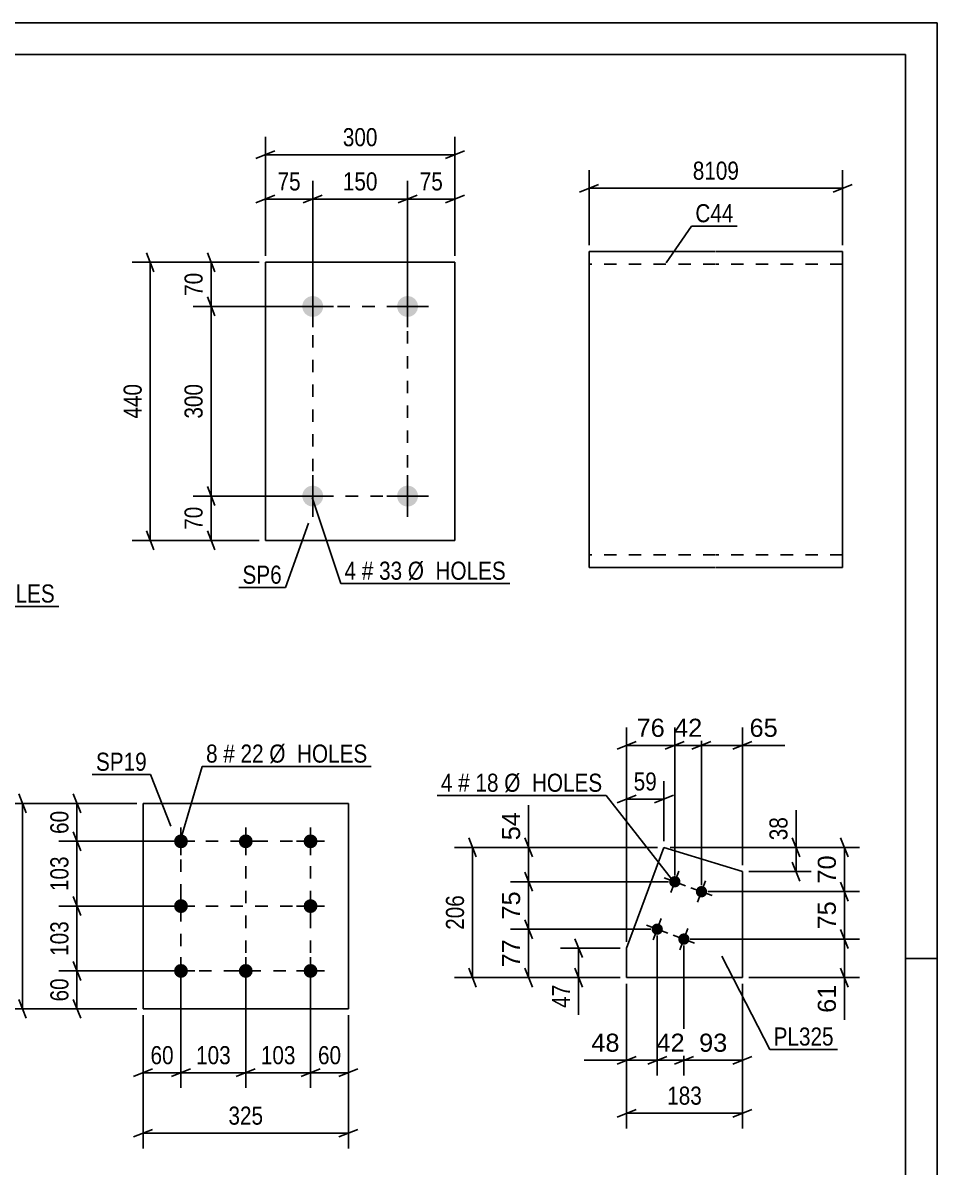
# Model space of a CAD drawing. Header units: millimetres. Extents: x 0 to 420, y 0 to 297.
# Drawn here: x 275.3 to 420, y 116 to 297 of the extents above; entities that cross this region are included whole.
import ezdxf

# ---------------------------------------------------------------- set-up
doc = ezdxf.new("R2010")
doc.units = ezdxf.units.MM
doc.linetypes.add('DXK_LINE_DOT2', pattern=[3.9198, 1.9599, -1.9599])
doc.styles.add('Arial', font='ARIAL.TTF', dxfattribs={"height": 0.2})
doc.styles.add('Arial Narrow', font='ARIALN.TTF', dxfattribs={"height": 0.2})

# ---------------------------------------------------------------- blocks, each defined once
blk = doc.blocks.new('Unknown-284859404-1134')
at = {"color": 5, "linetype": 'Continuous'}
for p, q in [((420, 297), (0, 297)), ((420, 0), (420, 297)), ((415, 292), (5, 292)), ((415, 5), (415, 292)), ((420, 149), (415, 149))]:
    blk.add_line(p, q, dxfattribs=at)
blk = doc.blocks.new('Part-284859404-5603 - 5602')
at = {"color": 2, "linetype": 'Continuous'}
for p, q in [((294.36, 141.03), (294.36, 173.53)), ((294.36, 173.53), (326.86, 173.53)), ((326.86, 141.03), (326.86, 173.53)), ((294.36, 141.03), (326.86, 141.03))]:
    blk.add_line(p, q, dxfattribs=at)
blk = doc.blocks.new('Bolt-284859404-5604 - 5602')
at = {"linetype": 'Continuous'}
for points in [[(300.36, 168.63, -1), (300.36, 166.43, -1)], [(310.61, 168.63, -1), (310.61, 166.43, -1)], [(320.86, 168.63, -1), (320.86, 166.43, -1)], [(300.36, 158.38, -1), (300.36, 156.18, -1)], [(320.86, 158.38, -1), (320.86, 156.18, -1)], [(300.36, 148.13, -1), (300.36, 145.93, -1)], [(310.61, 148.13, -1), (310.61, 145.93, -1)], [(320.86, 148.13, -1), (320.86, 145.93, -1)]]:
    blk.add_hatch(color=1, dxfattribs=at).paths.add_polyline_path(points)
at = {"color": 1, "linetype": 'Continuous'}
for p, q in [((300.36, 169.73), (300.36, 165.33)), ((310.61, 169.73), (310.61, 165.33)), ((320.86, 169.73), (320.86, 165.33)), ((298.16, 167.53), (302.56, 167.53)), ((308.41, 167.53), (312.81, 167.53)), ((318.66, 167.53), (323.06, 167.53)), ((300.36, 159.48), (300.36, 155.08)), ((320.86, 159.48), (320.86, 155.08)), ((298.16, 157.28), (302.56, 157.28)), ((318.66, 157.28), (323.06, 157.28)), ((300.36, 149.23), (300.36, 144.83)), ((310.61, 149.23), (310.61, 144.83)), ((320.86, 149.23), (320.86, 144.83)), ((298.16, 147.03), (302.56, 147.03)), ((308.41, 147.03), (312.81, 147.03)), ((318.66, 147.03), (323.06, 147.03))]:
    blk.add_line(p, q, dxfattribs=at)
blk = doc.blocks.new('Part-284859404-5614 - 5613')
at = {"color": 2, "linetype": 'Continuous'}
for p, q in [((313.71, 215.14), (313.71, 259.14)), ((313.71, 259.14), (343.71, 259.14)), ((343.71, 259.14), (343.71, 215.14)), ((343.71, 215.14), (313.71, 215.14))]:
    blk.add_line(p, q, dxfattribs=at)
blk = doc.blocks.new('Bolt-284859404-5615 - 5613')
at = {"linetype": 'Continuous'}
for points in [[(321.21, 253.79, -1), (321.21, 250.49, -1)], [(336.21, 253.79, -1), (336.21, 250.49, -1)], [(321.21, 223.79, -1), (321.21, 220.49, -1)], [(336.21, 223.79, -1), (336.21, 220.49, -1)]]:
    blk.add_hatch(color=1, dxfattribs=at).paths.add_polyline_path(points)
at = {"color": 1, "linetype": 'Continuous'}
for p, q in [((321.21, 255.44), (321.21, 248.84)), ((336.21, 255.44), (336.21, 248.84)), ((317.91, 252.14), (324.51, 252.14)), ((332.91, 252.14), (339.51, 252.14)), ((321.21, 225.44), (321.21, 218.84)), ((336.21, 225.44), (336.21, 218.84)), ((317.91, 222.14), (324.51, 222.14)), ((332.91, 222.14), (339.51, 222.14))]:
    blk.add_line(p, q, dxfattribs=at)
blk = doc.blocks.new('Part-284859404-5685 - 5684')
at = {"color": 2, "linetype": 'Continuous'}
for p, q in [((384.94, 260.84), (364.94, 260.84)), ((364.94, 214.84), (364.94, 260.84)), ((405.04, 260.84), (385.04, 260.84)), ((405.04, 260.84), (405.04, 210.84)), ((364.94, 214.84), (364.94, 210.84)), ((384.94, 210.84), (364.94, 210.84)), ((405.04, 210.84), (385.04, 210.84))]:
    blk.add_line(p, q, dxfattribs=at)
at = {"color": 7, "linetype": 'DXK_LINE_DOT2'}
for p, q in [((384.94, 258.84), (364.94, 258.84)), ((405.04, 258.84), (385.04, 258.84)), ((364.94, 211.14), (364.94, 214.84)), ((384.94, 212.84), (364.94, 212.84)), ((405.04, 212.84), (385.04, 212.84))]:
    blk.add_line(p, q, dxfattribs=at)
blk = doc.blocks.new('Part-284859404-5694 - 5693')
at = {"color": 2, "linetype": 'Continuous'}
for p, q in [((370.86, 150.63), (376.78, 166.57)), ((389.2, 162.74), (376.78, 166.57)), ((389.2, 145.97), (389.2, 162.74)), ((370.86, 145.97), (370.86, 150.63)), ((370.86, 145.97), (389.2, 145.97))]:
    blk.add_line(p, q, dxfattribs=at)
blk = doc.blocks.new('Bolt-284859404-5695 - 5693')
at = {"linetype": 'Continuous'}
for points in [[(378.81, 161.98, -1), (378.18, 160.29, -1)], [(383.03, 160.41, -1), (382.4, 158.72, -1)], [(376.02, 154.48, -1), (375.4, 152.79, -1)], [(380.24, 152.91, -1), (379.62, 151.22, -1)]]:
    blk.add_hatch(color=1, dxfattribs=at).paths.add_polyline_path(points)
at = {"color": 1, "linetype": 'Continuous'}
for p, q in [((376.81, 161.76), (380.18, 160.51)), ((377.87, 159.45), (379.12, 162.82)), ((382.09, 157.88), (383.34, 161.26)), ((381.03, 160.19), (384.4, 158.94)), ((374.02, 154.26), (377.4, 153.01)), ((375.08, 151.95), (376.34, 155.32)), ((378.24, 152.69), (381.62, 151.44)), ((379.3, 150.38), (380.55, 153.76))]:
    blk.add_line(p, q, dxfattribs=at)
blk = doc.blocks.new('Rectangle-284859404-7401 - 5602')
at = {"color": 1, "linetype": 'DXK_LINE_DOT2'}
blk.add_lwpolyline([(300.36, 167.53), (320.86, 167.53), (320.86, 147.03), (300.36, 147.03), (300.36, 167.53)], close=True, dxfattribs=at)
blk = doc.blocks.new('Rectangle-284859404-7194 - 5613')
at = {"color": 1, "linetype": 'DXK_LINE_DOT2'}
blk.add_lwpolyline([(321.21, 252.14), (336.21, 252.14), (336.21, 222.14), (321.21, 222.14), (321.21, 252.14)], close=True, dxfattribs=at)
blk = doc.blocks.new('Line-284859404-7411 - 5602')
at = {"color": 1, "linetype": 'DXK_LINE_DOT2'}
blk.add_line((300.36, 157.28), (320.86, 157.28), dxfattribs=at)
blk = doc.blocks.new('Line-284859404-7418 - 5602')
at = {"color": 1, "linetype": 'DXK_LINE_DOT2'}
blk.add_line((310.61, 167.53), (310.61, 147.03), dxfattribs=at)
blk = doc.blocks.new('StraightDimension-284859404-5800 - 5602')
at = {"color": 7, "linetype": 'Continuous'}
for p, q in [((283.3, 175.03), (284.5, 172.03)), ((293.36, 173.53), (281.05, 173.53)), ((283.9, 167.53), (283.9, 173.53)), ((284.5, 166.03), (283.3, 169.03)), ((299.36, 167.53), (281.05, 167.53))]:
    blk.add_line(p, q, dxfattribs=at)
at = {"color": 0}
blk.add_wipeout([(283.15, 172.96), (278.95, 172.96), (278.95, 168.1), (283.15, 168.1)], dxfattribs=at)
at = {"color": 3, "style": 'Arial Narrow'}
blk.add_text('60', height=2.863, rotation=90.0002, dxfattribs=at).set_placement((282.55, 168.7))
blk = doc.blocks.new('StraightDimension-284859404-5823 - 5602')
at = {"color": 7, "linetype": 'Continuous'}
for p, q in [((300.36, 146.03), (300.36, 128.52)), ((294.36, 140.03), (294.36, 128.52)), ((292.86, 130.32), (295.86, 131.52)), ((294.36, 130.92), (300.36, 130.92)), ((301.86, 131.52), (298.86, 130.32))]:
    blk.add_line(p, q, dxfattribs=at)
at = {"color": 0}
blk.add_wipeout([(299.79, 131.67), (299.79, 135.87), (294.94, 135.87), (294.94, 131.67)], dxfattribs=at)
at = {"color": 3, "style": 'Arial Narrow'}
blk.add_text('60', height=2.863, dxfattribs=at).set_placement((295.54, 132.27))
blk = doc.blocks.new('StraightDimension-284859404-5803 - 5602')
at = {"color": 7, "linetype": 'Continuous'}
for p, q in [((283.3, 148.53), (284.5, 145.53)), ((299.36, 147.03), (281.05, 147.03)), ((283.9, 141.03), (283.9, 147.03)), ((284.5, 139.53), (283.3, 142.53)), ((293.36, 141.03), (281.05, 141.03))]:
    blk.add_line(p, q, dxfattribs=at)
at = {"color": 0}
blk.add_wipeout([(283.15, 146.46), (278.95, 146.46), (278.95, 141.6), (283.15, 141.6)], dxfattribs=at)
at = {"color": 3, "style": 'Arial Narrow'}
blk.add_text('60', height=2.863, rotation=90.0002, dxfattribs=at).set_placement((282.55, 142.2))
blk = doc.blocks.new('StraightDimension-284859404-5816 - 5602')
at = {"color": 7, "linetype": 'Continuous'}
for p, q in [((275.89, 172.03), (274.69, 175.03)), ((293.36, 173.53), (272.44, 173.53)), ((275.29, 141.03), (275.29, 173.53)), ((274.69, 142.53), (275.89, 139.53)), ((293.36, 141.03), (272.44, 141.03))]:
    blk.add_line(p, q, dxfattribs=at)
at = {"color": 0}
blk.add_wipeout([(274.54, 160.62), (270.34, 160.62), (270.34, 153.94), (274.54, 153.94)], dxfattribs=at)
at = {"color": 3, "style": 'Arial Narrow'}
blk.add_text('325', height=2.863, rotation=90.0002, dxfattribs=at).set_placement((273.94, 154.54))
blk = doc.blocks.new('StraightDimension-284859404-5820 - 5602')
at = {"color": 7, "linetype": 'Continuous'}
for p, q in [((320.86, 146.03), (320.86, 128.52)), ((326.86, 140.03), (326.86, 128.52)), ((319.36, 130.32), (322.36, 131.52)), ((320.86, 130.92), (326.86, 130.92)), ((328.36, 131.52), (325.36, 130.32))]:
    blk.add_line(p, q, dxfattribs=at)
at = {"color": 0}
blk.add_wipeout([(326.29, 131.67), (326.29, 135.87), (321.44, 135.87), (321.44, 131.67)], dxfattribs=at)
at = {"color": 3, "style": 'Arial Narrow'}
blk.add_text('60', height=2.863, dxfattribs=at).set_placement((322.04, 132.27))
blk = doc.blocks.new('StraightDimension-284859404-5836 - 5602')
at = {"color": 7, "linetype": 'Continuous'}
for p, q in [((294.36, 140.03), (294.36, 118.96)), ((326.86, 140.03), (326.86, 118.96)), ((295.86, 121.96), (292.86, 120.76)), ((294.36, 121.36), (326.86, 121.36)), ((325.36, 120.76), (328.36, 121.96))]:
    blk.add_line(p, q, dxfattribs=at)
at = {"color": 0}
blk.add_wipeout([(313.96, 122.11), (313.96, 126.31), (307.27, 126.31), (307.27, 122.11)], dxfattribs=at)
at = {"color": 3, "style": 'Arial Narrow'}
blk.add_text('325', height=2.863, dxfattribs=at).set_placement((307.87, 122.71))
blk = doc.blocks.new('StraightDimension-284859404-7871 - 5602')
at = {"color": 7, "linetype": 'Continuous'}
for p, q in [((283.3, 158.78), (284.5, 155.78)), ((299.36, 157.28), (281.05, 157.28)), ((283.9, 147.03), (283.9, 157.28)), ((284.5, 145.53), (283.3, 148.53)), ((299.36, 147.03), (281.05, 147.03))]:
    blk.add_line(p, q, dxfattribs=at)
at = {"color": 0}
blk.add_wipeout([(283.15, 155.49), (278.95, 155.49), (278.95, 148.81), (283.15, 148.81)], dxfattribs=at)
at = {"color": 3, "style": 'Arial Narrow'}
blk.add_text('103', height=2.863, rotation=90.0002, dxfattribs=at).set_placement((282.55, 149.41))
blk = doc.blocks.new('StraightDimension-284859404-7873 - 5602')
at = {"color": 7, "linetype": 'Continuous'}
for p, q in [((283.3, 169.03), (284.5, 166.03)), ((299.36, 167.53), (281.05, 167.53)), ((283.9, 157.28), (283.9, 167.53)), ((284.5, 155.78), (283.3, 158.78)), ((299.36, 157.28), (281.05, 157.28))]:
    blk.add_line(p, q, dxfattribs=at)
at = {"color": 0}
blk.add_wipeout([(283.15, 165.74), (278.95, 165.74), (278.95, 159.06), (283.15, 159.06)], dxfattribs=at)
at = {"color": 3, "style": 'Arial Narrow'}
blk.add_text('103', height=2.863, rotation=90.0002, dxfattribs=at).set_placement((282.55, 159.66))
blk = doc.blocks.new('StraightDimension-284859404-7893 - 5602')
at = {"color": 7, "linetype": 'Continuous'}
for p, q in [((300.36, 146.03), (300.36, 128.52)), ((310.61, 146.03), (310.61, 128.52)), ((298.86, 130.32), (301.86, 131.52)), ((300.36, 130.92), (310.61, 130.92)), ((312.11, 131.52), (309.11, 130.32))]:
    blk.add_line(p, q, dxfattribs=at)
at = {"color": 0}
blk.add_wipeout([(308.83, 131.67), (308.83, 135.87), (302.15, 135.87), (302.15, 131.67)], dxfattribs=at)
at = {"color": 3, "style": 'Arial Narrow'}
blk.add_text('103', height=2.863, dxfattribs=at).set_placement((302.75, 132.27))
blk = doc.blocks.new('StraightDimension-284859404-7895 - 5602')
at = {"color": 7, "linetype": 'Continuous'}
for p, q in [((310.61, 146.03), (310.61, 128.52)), ((320.86, 146.03), (320.86, 128.52)), ((309.11, 130.32), (312.11, 131.52)), ((310.61, 130.92), (320.86, 130.92)), ((322.36, 131.52), (319.36, 130.32))]:
    blk.add_line(p, q, dxfattribs=at)
at = {"color": 0}
blk.add_wipeout([(319.08, 131.67), (319.08, 135.87), (312.4, 135.87), (312.4, 131.67)], dxfattribs=at)
at = {"color": 3, "style": 'Arial Narrow'}
blk.add_text('103', height=2.863, dxfattribs=at).set_placement((313, 132.27))
blk = doc.blocks.new('StraightDimension-284859404-5841 - 5613')
at = {"color": 7, "linetype": 'Continuous'}
for p, q in [((305.73, 250.64), (304.53, 253.64)), ((320.21, 252.14), (302.28, 252.14)), ((305.13, 222.14), (305.13, 252.14)), ((304.53, 223.64), (305.73, 220.64)), ((320.21, 222.14), (302.28, 222.14))]:
    blk.add_line(p, q, dxfattribs=at)
at = {"color": 0}
blk.add_wipeout([(304.38, 240.48), (300.18, 240.48), (300.18, 233.8), (304.38, 233.8)], dxfattribs=at)
at = {"color": 3, "style": 'Arial Narrow'}
blk.add_text('300', height=2.863, rotation=90.0002, dxfattribs=at).set_placement((303.78, 234.4))
blk = doc.blocks.new('StraightDimension-284859404-5842 - 5613')
at = {"color": 7, "linetype": 'Continuous'}
for p, q in [((304.53, 223.64), (305.73, 220.64)), ((320.21, 222.14), (302.28, 222.14)), ((305.13, 215.14), (305.13, 222.14)), ((305.73, 213.64), (304.53, 216.64)), ((312.71, 215.14), (302.28, 215.14))]:
    blk.add_line(p, q, dxfattribs=at)
at = {"color": 0}
blk.add_wipeout([(304.38, 221.07), (300.18, 221.07), (300.18, 216.21), (304.38, 216.21)], dxfattribs=at)
at = {"color": 3, "style": 'Arial Narrow'}
blk.add_text('70', height=2.863, rotation=90.0002, dxfattribs=at).set_placement((303.78, 216.81))
blk = doc.blocks.new('StraightDimension-284859404-5852 - 5613')
at = {"color": 7, "linetype": 'Continuous'}
for p, q in [((312.71, 259.14), (292.64, 259.14)), ((296.09, 257.64), (294.89, 260.64)), ((295.49, 215.14), (295.49, 259.14)), ((294.89, 216.64), (296.09, 213.64)), ((312.71, 215.14), (292.64, 215.14))]:
    blk.add_line(p, q, dxfattribs=at)
at = {"color": 0}
blk.add_wipeout([(294.74, 240.48), (290.54, 240.48), (290.54, 233.8), (294.74, 233.8)], dxfattribs=at)
at = {"color": 3, "style": 'Arial Narrow'}
blk.add_text('440', height=2.863, rotation=90.0002, dxfattribs=at).set_placement((294.14, 234.4))
blk = doc.blocks.new('StraightDimension-284859404-5840 - 5613')
at = {"color": 7, "linetype": 'Continuous'}
for p, q in [((312.71, 259.14), (302.28, 259.14)), ((304.53, 260.64), (305.73, 257.64)), ((305.13, 252.14), (305.13, 259.14)), ((305.73, 250.64), (304.53, 253.64)), ((320.21, 252.14), (302.28, 252.14))]:
    blk.add_line(p, q, dxfattribs=at)
at = {"color": 0}
blk.add_wipeout([(304.38, 258.07), (300.18, 258.07), (300.18, 253.21), (304.38, 253.21)], dxfattribs=at)
at = {"color": 3, "style": 'Arial Narrow'}
blk.add_text('70', height=2.863, rotation=90.0002, dxfattribs=at).set_placement((303.78, 253.81))
blk = doc.blocks.new('StraightDimension-284859404-5856 - 5613')
at = {"color": 7, "linetype": 'Continuous'}
for p, q in [((336.21, 253.14), (336.21, 271.99)), ((343.71, 260.14), (343.71, 271.99)), ((334.71, 268.54), (337.71, 269.74)), ((345.21, 269.74), (342.21, 268.54)), ((336.21, 269.14), (343.71, 269.14))]:
    blk.add_line(p, q, dxfattribs=at)
at = {"color": 0}
blk.add_wipeout([(342.39, 269.89), (342.39, 274.09), (337.54, 274.09), (337.54, 269.89)], dxfattribs=at)
at = {"color": 3, "style": 'Arial Narrow'}
blk.add_text('75', height=2.863, dxfattribs=at).set_placement((338.14, 270.49))
blk = doc.blocks.new('StraightDimension-284859404-5857 - 5613')
at = {"color": 7, "linetype": 'Continuous'}
for p, q in [((321.21, 253.14), (321.21, 271.99)), ((336.21, 253.14), (336.21, 271.99)), ((322.71, 269.74), (319.71, 268.54)), ((334.71, 268.54), (337.71, 269.74)), ((321.21, 269.14), (336.21, 269.14))]:
    blk.add_line(p, q, dxfattribs=at)
at = {"color": 0}
blk.add_wipeout([(332.06, 269.89), (332.06, 274.09), (325.37, 274.09), (325.37, 269.89)], dxfattribs=at)
at = {"color": 3, "style": 'Arial Narrow'}
blk.add_text('150', height=2.863, dxfattribs=at).set_placement((325.97, 270.49))
blk = doc.blocks.new('StraightDimension-284859404-5858 - 5613')
at = {"color": 7, "linetype": 'Continuous'}
for p, q in [((313.71, 260.14), (313.71, 271.99)), ((321.21, 253.14), (321.21, 271.99)), ((312.21, 268.54), (315.21, 269.74)), ((322.71, 269.74), (319.71, 268.54)), ((313.71, 269.14), (321.21, 269.14))]:
    blk.add_line(p, q, dxfattribs=at)
at = {"color": 0}
blk.add_wipeout([(319.89, 269.89), (319.89, 274.09), (315.04, 274.09), (315.04, 269.89)], dxfattribs=at)
at = {"color": 3, "style": 'Arial Narrow'}
blk.add_text('75', height=2.863, dxfattribs=at).set_placement((315.64, 270.49))
blk = doc.blocks.new('StraightDimension-284859404-5868 - 5613')
at = {"color": 7, "linetype": 'Continuous'}
for p, q in [((313.71, 260.14), (313.71, 278.99)), ((343.71, 260.14), (343.71, 278.99)), ((315.21, 276.74), (312.21, 275.54)), ((313.71, 276.14), (343.71, 276.14)), ((342.21, 275.54), (345.21, 276.74))]:
    blk.add_line(p, q, dxfattribs=at)
at = {"color": 0}
blk.add_wipeout([(332.06, 276.89), (332.06, 281.09), (325.37, 281.09), (325.37, 276.89)], dxfattribs=at)
at = {"color": 3, "style": 'Arial Narrow'}
blk.add_text('300', height=2.863, dxfattribs=at).set_placement((325.97, 277.49))
blk = doc.blocks.new('StraightDimension-284859404-6024 - 5684')
at = {"color": 7, "linetype": 'Continuous'}
for p, q in [((364.94, 261.84), (364.94, 273.69)), ((405.04, 261.84), (405.04, 273.69)), ((366.44, 271.44), (363.44, 270.24)), ((364.94, 270.84), (405.04, 270.84)), ((403.54, 270.24), (406.54, 271.44))]:
    blk.add_line(p, q, dxfattribs=at)
at = {"color": 0}
blk.add_wipeout([(389.25, 271.59), (389.25, 275.79), (380.74, 275.79), (380.74, 271.59)], dxfattribs=at)
at = {"color": 3, "style": 'Arial Narrow'}
blk.add_text('8109', height=2.863, dxfattribs=at).set_placement((381.34, 272.19))
blk = doc.blocks.new('StraightDimension-284859404-6040 - 5693')
at = {"color": 7, "linetype": 'Continuous'}
for p, q in [((377.78, 166.57), (400.08, 166.57)), ((397.08, 168.07), (398.28, 165.07)), ((397.68, 162.74), (397.68, 166.57)), ((398.28, 161.24), (397.08, 164.24)), ((390.2, 162.74), (400.08, 162.74))]:
    blk.add_line(p, q, dxfattribs=at)
at = {"color": 0}
blk.add_wipeout([(396.93, 171.95), (392.73, 171.95), (392.73, 167.1), (396.93, 167.1)], dxfattribs=at)
at = {"color": 7, "linetype": 'Continuous'}
blk.add_line((397.68, 166.57), (397.68, 172.48), dxfattribs=at)
blk.add_line((397.68, 166.57), (397.68, 172.48), dxfattribs=at)
at = {"color": 3, "style": 'Arial Narrow'}
blk.add_text('38', height=2.863, rotation=90.0002, dxfattribs=at).set_placement((396.33, 167.7))
blk = doc.blocks.new('StraightDimension-284859404-6032 - 5693')
at = {"color": 7, "linetype": 'Continuous'}
for p, q in [((370.86, 144.97), (370.86, 122.12)), ((389.2, 144.97), (389.2, 122.12)), ((372.36, 125.12), (369.36, 123.92)), ((387.7, 123.92), (390.7, 125.12)), ((370.86, 124.52), (389.2, 124.52))]:
    blk.add_line(p, q, dxfattribs=at)
at = {"color": 0}
blk.add_wipeout([(383.37, 125.27), (383.37, 129.47), (376.69, 129.47), (376.69, 125.27)], dxfattribs=at)
at = {"color": 3, "style": 'Arial Narrow'}
blk.add_text('183', height=2.863, dxfattribs=at).set_placement((377.29, 125.87))
blk = doc.blocks.new('StraightDimension-284859404-7293 - 5693')
at = {"color": 7, "linetype": 'Continuous'}
for p, q in [((377.78, 166.57), (407.73, 166.57)), ((404.73, 168.07), (405.93, 165.07)), ((405.33, 159.57), (405.33, 166.57)), ((383.71, 159.57), (407.73, 159.57)), ((405.93, 158.07), (404.73, 161.07))]:
    blk.add_line(p, q, dxfattribs=at)
at = {"color": 0}
blk.add_wipeout([(404.58, 165.89), (400.38, 165.89), (400.38, 160.25), (404.58, 160.25)], dxfattribs=at)
at = {"color": 3, "style": 'Arial'}
blk.add_text('70', height=2.865, rotation=90.0002, dxfattribs=at).set_placement((403.98, 160.85))
blk = doc.blocks.new('StraightDimension-284859404-6036 - 5693')
at = {"color": 7, "linetype": 'Continuous'}
for p, q in [((362.68, 152.13), (363.88, 149.13)), ((369.86, 150.63), (360.43, 150.63)), ((363.28, 145.97), (363.28, 150.63)), ((363.88, 144.47), (362.68, 147.47)), ((369.86, 145.97), (360.43, 145.97))]:
    blk.add_line(p, q, dxfattribs=at)
at = {"color": 0}
blk.add_wipeout([(362.53, 145.45), (358.33, 145.45), (358.33, 140.59), (362.53, 140.59)], dxfattribs=at)
at = {"color": 7, "linetype": 'Continuous'}
blk.add_line((363.28, 145.97), (363.28, 140.06), dxfattribs=at)
blk.add_line((363.28, 145.97), (363.28, 140.06), dxfattribs=at)
at = {"color": 3, "style": 'Arial Narrow'}
blk.add_text('47', height=2.863, rotation=90.0002, dxfattribs=at).set_placement((361.93, 141.19))
blk = doc.blocks.new('StraightDimension-284859404-6028 - 5693')
at = {"color": 7, "linetype": 'Continuous'}
for p, q in [((370.86, 151.63), (370.86, 177.06)), ((376.78, 167.57), (376.78, 177.06)), ((369.36, 173.61), (372.36, 174.81)), ((370.86, 174.21), (376.78, 174.21)), ((378.28, 174.81), (375.28, 173.61))]:
    blk.add_line(p, q, dxfattribs=at)
at = {"color": 0}
blk.add_wipeout([(376.25, 174.96), (376.25, 179.16), (371.39, 179.16), (371.39, 174.96)], dxfattribs=at)
at = {"color": 3, "style": 'Arial Narrow'}
blk.add_text('59', height=2.863, dxfattribs=at).set_placement((371.99, 175.56))
blk = doc.blocks.new('StraightDimension-284859404-6084 - 5693')
at = {"color": 7, "linetype": 'Continuous'}
for p, q in [((375.78, 166.57), (343.64, 166.57)), ((347.09, 165.07), (345.89, 168.07)), ((346.49, 145.97), (346.49, 166.57)), ((345.89, 147.47), (347.09, 144.47)), ((369.86, 145.97), (343.64, 145.97))]:
    blk.add_line(p, q, dxfattribs=at)
at = {"color": 0}
blk.add_wipeout([(345.74, 159.61), (341.54, 159.61), (341.54, 152.93), (345.74, 152.93)], dxfattribs=at)
at = {"color": 3, "style": 'Arial Narrow'}
blk.add_text('206', height=2.863, rotation=90.0002, dxfattribs=at).set_placement((345.14, 153.53))
blk = doc.blocks.new('StraightDimension-284859404-7294 - 5693')
at = {"color": 7, "linetype": 'Continuous'}
for p, q in [((383.71, 159.57), (407.73, 159.57)), ((404.73, 161.07), (405.93, 158.07)), ((405.33, 152.07), (405.33, 159.57)), ((380.93, 152.07), (407.73, 152.07)), ((405.93, 150.57), (404.73, 153.57))]:
    blk.add_line(p, q, dxfattribs=at)
at = {"color": 0}
blk.add_wipeout([(404.58, 158.64), (400.38, 158.64), (400.38, 152.99), (404.58, 152.99)], dxfattribs=at)
at = {"color": 3, "style": 'Arial'}
blk.add_text('75', height=2.865, rotation=90.0002, dxfattribs=at).set_placement((403.98, 153.59))
blk = doc.blocks.new('StraightDimension-284859404-7230 - 5693')
at = {"color": 7, "linetype": 'Continuous'}
for p, q in [((382.71, 160.57), (382.71, 185.56)), ((389.2, 163.74), (389.2, 185.56)), ((381.21, 182.11), (384.21, 183.31)), ((390.7, 183.31), (387.7, 182.11)), ((382.71, 182.71), (389.2, 182.71))]:
    blk.add_line(p, q, dxfattribs=at)
at = {"color": 0}
blk.add_wipeout([(395.37, 183.46), (395.37, 187.66), (389.72, 187.66), (389.72, 183.46)], dxfattribs=at)
at = {"color": 7, "linetype": 'Continuous'}
blk.add_line((389.2, 182.71), (395.89, 182.71), dxfattribs=at)
blk.add_line((389.2, 182.71), (395.89, 182.71), dxfattribs=at)
at = {"color": 3, "style": 'Arial'}
blk.add_text('65', height=2.865, dxfattribs=at).set_placement((390.32, 184.06))
blk = doc.blocks.new('StraightDimension-284859404-7295 - 5693')
at = {"color": 7, "linetype": 'Continuous'}
for p, q in [((380.93, 152.07), (407.73, 152.07)), ((404.73, 153.57), (405.93, 150.57)), ((405.33, 145.97), (405.33, 152.07)), ((405.93, 144.47), (404.73, 147.47)), ((390.2, 145.97), (407.73, 145.97))]:
    blk.add_line(p, q, dxfattribs=at)
at = {"color": 0}
blk.add_wipeout([(404.58, 145.45), (400.38, 145.45), (400.38, 139.8), (404.58, 139.8)], dxfattribs=at)
at = {"color": 7, "linetype": 'Continuous'}
blk.add_line((405.33, 145.97), (405.33, 139.27), dxfattribs=at)
blk.add_line((405.33, 145.97), (405.33, 139.27), dxfattribs=at)
at = {"color": 3, "style": 'Arial'}
blk.add_text('61', height=2.865, rotation=90.0002, dxfattribs=at).set_placement((403.98, 140.4))
blk = doc.blocks.new('StraightDimension-284859404-7231 - 5693')
at = {"color": 7, "linetype": 'Continuous'}
for p, q in [((378.49, 162.13), (378.49, 185.56)), ((382.71, 160.57), (382.71, 185.56)), ((376.99, 182.11), (379.99, 183.31)), ((384.21, 183.31), (381.21, 182.11)), ((378.49, 182.71), (382.71, 182.71))]:
    blk.add_line(p, q, dxfattribs=at)
at = {"color": 0}
blk.add_wipeout([(383.43, 183.46), (383.43, 187.66), (377.78, 187.66), (377.78, 183.46)], dxfattribs=at)
at = {"color": 3, "style": 'Arial'}
blk.add_text('42', height=2.865, dxfattribs=at).set_placement((378.38, 184.06))
blk = doc.blocks.new('StraightDimension-284859404-7232 - 5693')
at = {"color": 7, "linetype": 'Continuous'}
for p, q in [((370.86, 151.63), (370.86, 185.56)), ((378.49, 162.13), (378.49, 185.56)), ((369.36, 182.11), (372.36, 183.31)), ((379.99, 183.31), (376.99, 182.11)), ((370.86, 182.71), (378.49, 182.71))]:
    blk.add_line(p, q, dxfattribs=at)
at = {"color": 0}
blk.add_wipeout([(377.5, 183.46), (377.5, 187.66), (371.85, 187.66), (371.85, 183.46)], dxfattribs=at)
at = {"color": 3, "style": 'Arial'}
blk.add_text('76', height=2.865, dxfattribs=at).set_placement((372.45, 184.06))
blk = doc.blocks.new('StraightDimension-284859404-7267 - 5693')
at = {"color": 7, "linetype": 'Continuous'}
for p, q in [((379.93, 151.07), (379.93, 130.49)), ((389.2, 144.97), (389.2, 130.49)), ((378.43, 132.29), (381.43, 133.49)), ((379.93, 132.89), (389.2, 132.89)), ((390.7, 133.49), (387.7, 132.29))]:
    blk.add_line(p, q, dxfattribs=at)
at = {"color": 0}
blk.add_wipeout([(387.39, 133.64), (387.39, 137.84), (381.74, 137.84), (381.74, 133.64)], dxfattribs=at)
at = {"color": 3, "style": 'Arial'}
blk.add_text('93', height=2.865, dxfattribs=at).set_placement((382.34, 134.24))
blk = doc.blocks.new('StraightDimension-284859404-7268 - 5693')
at = {"color": 7, "linetype": 'Continuous'}
for p, q in [((375.71, 152.63), (375.71, 130.49)), ((379.93, 151.07), (379.93, 130.49)), ((374.21, 132.29), (377.21, 133.49)), ((375.71, 132.89), (379.93, 132.89)), ((381.43, 133.49), (378.43, 132.29))]:
    blk.add_line(p, q, dxfattribs=at)
at = {"color": 0}
blk.add_wipeout([(380.64, 133.64), (380.64, 137.84), (375, 137.84), (375, 133.64)], dxfattribs=at)
at = {"color": 3, "style": 'Arial'}
blk.add_text('42', height=2.865, dxfattribs=at).set_placement((375.6, 134.24))
blk = doc.blocks.new('StraightDimension-284859404-7269 - 5693')
at = {"color": 7, "linetype": 'Continuous'}
for p, q in [((375.71, 152.63), (375.71, 130.49)), ((370.86, 144.97), (370.86, 130.49)), ((369.36, 132.29), (372.36, 133.49)), ((370.86, 132.89), (375.71, 132.89)), ((377.21, 133.49), (374.21, 132.29))]:
    blk.add_line(p, q, dxfattribs=at)
at = {"color": 0}
blk.add_wipeout([(370.34, 133.64), (370.34, 137.84), (364.69, 137.84), (364.69, 133.64)], dxfattribs=at)
at = {"color": 7, "linetype": 'Continuous'}
blk.add_line((370.86, 132.89), (364.17, 132.89), dxfattribs=at)
blk.add_line((370.86, 132.89), (364.17, 132.89), dxfattribs=at)
at = {"color": 3, "style": 'Arial'}
blk.add_text('48', height=2.865, dxfattribs=at).set_placement((365.29, 134.24))
blk = doc.blocks.new('StraightDimension-284859404-7327 - 5693')
at = {"color": 7, "linetype": 'Continuous'}
for p, q in [((375.78, 166.57), (352.52, 166.57)), ((354.77, 168.07), (355.97, 165.07)), ((355.37, 161.13), (355.37, 166.57)), ((377.49, 161.13), (352.52, 161.13)), ((355.97, 159.63), (354.77, 162.63))]:
    blk.add_line(p, q, dxfattribs=at)
at = {"color": 0}
blk.add_wipeout([(354.62, 172.74), (350.42, 172.74), (350.42, 167.1), (354.62, 167.1)], dxfattribs=at)
at = {"color": 7, "linetype": 'Continuous'}
blk.add_line((355.37, 166.57), (355.37, 173.27), dxfattribs=at)
blk.add_line((355.37, 166.57), (355.37, 173.27), dxfattribs=at)
at = {"color": 3, "style": 'Arial'}
blk.add_text('54', height=2.865, rotation=90.0002, dxfattribs=at).set_placement((354.02, 167.7))
blk = doc.blocks.new('StraightDimension-284859404-7328 - 5693')
at = {"color": 7, "linetype": 'Continuous'}
for p, q in [((377.49, 161.13), (352.52, 161.13)), ((354.77, 162.63), (355.97, 159.63)), ((355.37, 153.63), (355.37, 161.13)), ((355.97, 152.13), (354.77, 155.13)), ((374.71, 153.63), (352.52, 153.63))]:
    blk.add_line(p, q, dxfattribs=at)
at = {"color": 0}
blk.add_wipeout([(354.62, 160.21), (350.42, 160.21), (350.42, 154.56), (354.62, 154.56)], dxfattribs=at)
at = {"color": 3, "style": 'Arial'}
blk.add_text('75', height=2.865, rotation=90.0002, dxfattribs=at).set_placement((354.02, 155.16))
blk = doc.blocks.new('StraightDimension-284859404-7329 - 5693')
at = {"color": 7, "linetype": 'Continuous'}
for p, q in [((354.77, 155.13), (355.97, 152.13)), ((374.71, 153.63), (352.52, 153.63)), ((355.37, 145.97), (355.37, 153.63)), ((355.97, 144.47), (354.77, 147.47)), ((369.86, 145.97), (352.52, 145.97))]:
    blk.add_line(p, q, dxfattribs=at)
at = {"color": 0}
blk.add_wipeout([(354.62, 152.63), (350.42, 152.63), (350.42, 146.98), (354.62, 146.98)], dxfattribs=at)
at = {"color": 3, "style": 'Arial'}
blk.add_text('77', height=2.865, rotation=90.0002, dxfattribs=at).set_placement((354.02, 147.58))
blk = doc.blocks.new('Mark-284859404-6103 - 5602')
at = {"color": 0}
blk.add_wipeout([(294.94, 178.69), (294.94, 181.69), (286.91, 181.69), (286.91, 178.69)], dxfattribs=at)
blk.add_wipeout([(294.94, 178.69), (294.94, 181.69), (286.91, 181.69), (286.91, 178.69)], dxfattribs=at)
at = {"color": 30, "linetype": 'Continuous'}
for p in [(286.31, 178.09), (298.76, 169.95)]:
    blk.add_line(p, (295.54, 178.09), dxfattribs=at)
at = {"color": 3, "style": 'Arial Narrow'}
blk.add_text('SP19', height=2.863, dxfattribs=at).set_placement((286.91, 178.69))
blk = doc.blocks.new('Mark-284859404-6106 - 5602')
at = {"color": 0}
blk.add_wipeout([(306.16, 179.98), (306.16, 182.98), (304.33, 182.98), (304.33, 179.98)], dxfattribs=at)
blk.add_wipeout([(306.16, 179.98), (306.16, 182.98), (304.33, 182.98), (304.33, 179.98)], dxfattribs=at)
at = {"color": 7, "linetype": 'Continuous'}
blk.add_line((300.23, 167.53), (303.73, 179.38), dxfattribs=at)
at = {"color": 3, "style": 'Arial Narrow'}
blk.add_text('8', height=2.86, dxfattribs=at).set_placement((304.33, 179.98))
at = {"color": 0}
blk.add_wipeout([(308.88, 179.98), (308.88, 182.98), (307.06, 182.98), (307.06, 179.98)], dxfattribs=at)
blk.add_wipeout([(308.88, 179.98), (308.88, 182.98), (307.06, 182.98), (307.06, 179.98)], dxfattribs=at)
at = {"color": 3, "style": 'Arial Narrow'}
blk.add_text('#', height=2.86, dxfattribs=at).set_placement((307.06, 179.98))
at = {"color": 0}
blk.add_wipeout([(313.44, 179.98), (313.44, 182.98), (309.78, 182.98), (309.78, 179.98)], dxfattribs=at)
blk.add_wipeout([(313.44, 179.98), (313.44, 182.98), (309.78, 182.98), (309.78, 179.98)], dxfattribs=at)
at = {"color": 3, "style": 'Arial Narrow'}
blk.add_text('22', height=2.863, dxfattribs=at).set_placement((309.78, 179.98))
at = {"color": 0}
blk.add_wipeout([(329.87, 179.98), (329.87, 182.98), (314.34, 182.98), (314.34, 179.98)], dxfattribs=at)
blk.add_wipeout([(329.87, 179.98), (329.87, 182.98), (314.34, 182.98), (314.34, 179.98)], dxfattribs=at)
at = {"color": 7, "linetype": 'Continuous'}
blk.add_line((303.73, 179.38), (330.47, 179.38), dxfattribs=at)
at = {"color": 3, "style": 'Arial Narrow'}
blk.add_text('Ø  HOLES', height=2.863, dxfattribs=at).set_placement((314.34, 179.98))
blk = doc.blocks.new('Mark-284859404-6107 - 5613')
at = {"color": 0}
blk.add_wipeout([(316.3, 208.28), (316.3, 211.28), (310.09, 211.28), (310.09, 208.28)], dxfattribs=at)
blk.add_wipeout([(316.3, 208.28), (316.3, 211.28), (310.09, 211.28), (310.09, 208.28)], dxfattribs=at)
at = {"color": 30, "linetype": 'Continuous'}
for p in [(320.52, 217.84), (309.49, 207.68)]:
    blk.add_line(p, (316.9, 207.68), dxfattribs=at)
at = {"color": 3, "style": 'Arial Narrow'}
blk.add_text('SP6', height=2.863, dxfattribs=at).set_placement((310.09, 208.28))
blk = doc.blocks.new('Mark-284859404-6110 - 5613')
at = {"color": 0}
blk.add_wipeout([(328.07, 208.91), (328.07, 211.91), (326.24, 211.91), (326.24, 208.91)], dxfattribs=at)
blk.add_wipeout([(328.07, 208.91), (328.07, 211.91), (326.24, 211.91), (326.24, 208.91)], dxfattribs=at)
at = {"color": 7, "linetype": 'Continuous'}
blk.add_line((321.1, 221.92), (325.64, 208.31), dxfattribs=at)
at = {"color": 3, "style": 'Arial Narrow'}
blk.add_text('4', height=2.86, dxfattribs=at).set_placement((326.24, 208.91))
at = {"color": 0}
blk.add_wipeout([(330.8, 208.91), (330.8, 211.91), (328.97, 211.91), (328.97, 208.91)], dxfattribs=at)
blk.add_wipeout([(330.8, 208.91), (330.8, 211.91), (328.97, 211.91), (328.97, 208.91)], dxfattribs=at)
at = {"color": 3, "style": 'Arial Narrow'}
blk.add_text('#', height=2.86, dxfattribs=at).set_placement((328.97, 208.91))
at = {"color": 0}
blk.add_wipeout([(335.35, 208.91), (335.35, 211.91), (331.7, 211.91), (331.7, 208.91)], dxfattribs=at)
blk.add_wipeout([(335.35, 208.91), (335.35, 211.91), (331.7, 211.91), (331.7, 208.91)], dxfattribs=at)
at = {"color": 3, "style": 'Arial Narrow'}
blk.add_text('33', height=2.863, dxfattribs=at).set_placement((331.7, 208.91))
at = {"color": 0}
blk.add_wipeout([(351.78, 208.91), (351.78, 211.91), (336.25, 211.91), (336.25, 208.91)], dxfattribs=at)
blk.add_wipeout([(351.78, 208.91), (351.78, 211.91), (336.25, 211.91), (336.25, 208.91)], dxfattribs=at)
at = {"color": 7, "linetype": 'Continuous'}
blk.add_line((325.64, 208.31), (352.38, 208.31), dxfattribs=at)
at = {"color": 3, "style": 'Arial Narrow'}
blk.add_text('Ø  HOLES', height=2.863, dxfattribs=at).set_placement((336.25, 208.91))
blk = doc.blocks.new('Mark-284859404-6127 - 5668')
at = {"color": 0}
blk.add_wipeout([(256.71, 205.3), (256.71, 208.3), (254.88, 208.3), (254.88, 205.3)], dxfattribs=at)
blk.add_wipeout([(256.71, 205.3), (256.71, 208.3), (254.88, 208.3), (254.88, 205.3)], dxfattribs=at)
at = {"color": 7, "linetype": 'Continuous'}
blk.add_line((249, 218.76), (254.28, 204.7), dxfattribs=at)
at = {"color": 3, "style": 'Arial Narrow'}
blk.add_text('4', height=2.86, dxfattribs=at).set_placement((254.88, 205.3))
at = {"color": 0}
blk.add_wipeout([(259.44, 205.3), (259.44, 208.3), (257.61, 208.3), (257.61, 205.3)], dxfattribs=at)
blk.add_wipeout([(259.44, 205.3), (259.44, 208.3), (257.61, 208.3), (257.61, 205.3)], dxfattribs=at)
at = {"color": 3, "style": 'Arial Narrow'}
blk.add_text('#', height=2.86, dxfattribs=at).set_placement((257.61, 205.3))
at = {"color": 0}
blk.add_wipeout([(263.99, 205.3), (263.99, 208.3), (260.34, 208.3), (260.34, 205.3)], dxfattribs=at)
blk.add_wipeout([(263.99, 205.3), (263.99, 208.3), (260.34, 208.3), (260.34, 205.3)], dxfattribs=at)
at = {"color": 3, "style": 'Arial Narrow'}
blk.add_text('33', height=2.863, dxfattribs=at).set_placement((260.34, 205.3))
at = {"color": 0}
blk.add_wipeout([(280.42, 205.3), (280.42, 208.3), (264.89, 208.3), (264.89, 205.3)], dxfattribs=at)
blk.add_wipeout([(280.42, 205.3), (280.42, 208.3), (264.89, 208.3), (264.89, 205.3)], dxfattribs=at)
at = {"color": 7, "linetype": 'Continuous'}
blk.add_line((254.28, 204.7), (281.02, 204.7), dxfattribs=at)
at = {"color": 3, "style": 'Arial Narrow'}
blk.add_text('Ø  HOLES', height=2.863, dxfattribs=at).set_placement((264.89, 205.3))
blk = doc.blocks.new('Mark-284859404-6132 - 5684')
at = {"color": 0}
blk.add_wipeout([(387.78, 265.46), (387.78, 268.46), (381.75, 268.46), (381.75, 265.46)], dxfattribs=at)
blk.add_wipeout([(387.78, 265.46), (387.78, 268.46), (381.75, 268.46), (381.75, 265.46)], dxfattribs=at)
at = {"color": 30, "linetype": 'Continuous'}
for p, q in [((377.15, 259.03), (381.15, 264.86)), ((381.15, 264.86), (388.38, 264.86))]:
    blk.add_line(p, q, dxfattribs=at)
at = {"color": 3, "style": 'Arial Narrow'}
blk.add_text('C44', height=2.863, dxfattribs=at).set_placement((381.75, 265.46))
blk = doc.blocks.new('Mark-284859404-6138 - 5693')
at = {"color": 0}
blk.add_wipeout([(343.32, 175.37), (343.32, 178.37), (341.49, 178.37), (341.49, 175.37)], dxfattribs=at)
blk.add_wipeout([(343.32, 175.37), (343.32, 178.37), (341.49, 178.37), (341.49, 175.37)], dxfattribs=at)
at = {"color": 3, "style": 'Arial Narrow'}
blk.add_text('4', height=2.86, dxfattribs=at).set_placement((341.49, 175.37))
at = {"color": 0}
blk.add_wipeout([(346.05, 175.37), (346.05, 178.37), (344.22, 178.37), (344.22, 175.37)], dxfattribs=at)
blk.add_wipeout([(346.05, 175.37), (346.05, 178.37), (344.22, 178.37), (344.22, 175.37)], dxfattribs=at)
at = {"color": 3, "style": 'Arial Narrow'}
blk.add_text('#', height=2.86, dxfattribs=at).set_placement((344.22, 175.37))
at = {"color": 0}
blk.add_wipeout([(350.61, 175.37), (350.61, 178.37), (346.95, 178.37), (346.95, 175.37)], dxfattribs=at)
blk.add_wipeout([(350.61, 175.37), (350.61, 178.37), (346.95, 178.37), (346.95, 175.37)], dxfattribs=at)
at = {"color": 3, "style": 'Arial Narrow'}
blk.add_text('18', height=2.863, dxfattribs=at).set_placement((346.95, 175.37))
at = {"color": 0}
blk.add_wipeout([(367.03, 175.37), (367.03, 178.37), (351.51, 178.37), (351.51, 175.37)], dxfattribs=at)
blk.add_wipeout([(367.03, 175.37), (367.03, 178.37), (351.51, 178.37), (351.51, 175.37)], dxfattribs=at)
at = {"color": 7, "linetype": 'Continuous'}
for p in [(340.89, 174.77), (378.48, 160.93)]:
    blk.add_line(p, (367.63, 174.77), dxfattribs=at)
at = {"color": 3, "style": 'Arial Narrow'}
blk.add_text('Ø  HOLES', height=2.863, dxfattribs=at).set_placement((351.51, 175.37))
blk = doc.blocks.new('Mark-284859404-6135 - 5693')
at = {"color": 0}
blk.add_wipeout([(403.63, 135.22), (403.63, 138.22), (394.13, 138.22), (394.13, 135.22)], dxfattribs=at)
blk.add_wipeout([(403.63, 135.22), (403.63, 138.22), (394.13, 138.22), (394.13, 135.22)], dxfattribs=at)
at = {"color": 30, "linetype": 'Continuous'}
for p, q in [((385.96, 149.37), (393.53, 134.62)), ((393.53, 134.62), (404.23, 134.62))]:
    blk.add_line(p, q, dxfattribs=at)
at = {"color": 3, "style": 'Arial Narrow'}
blk.add_text('PL325', height=2.863, dxfattribs=at).set_placement((394.13, 135.22))

msp = doc.modelspace()

# ---------------------------------------------------------------- block references
for name in ['Unknown-284859404-1134', 'Part-284859404-5685 - 5684', 'Part-284859404-5614 - 5613', 'Bolt-284859404-5615 - 5613', 'Rectangle-284859404-7194 - 5613', 'Part-284859404-5603 - 5602', 'Bolt-284859404-5604 - 5602', 'Rectangle-284859404-7401 - 5602', 'Line-284859404-7418 - 5602', 'Part-284859404-5694 - 5693', 'Bolt-284859404-5695 - 5693', 'Line-284859404-7411 - 5602']:
    msp.add_blockref(name, (0, 0))

# ---------------------------------------------------------------- next in the draw order: block references
for name in ['StraightDimension-284859404-6024 - 5684', 'StraightDimension-284859404-5856 - 5613', 'StraightDimension-284859404-5841 - 5613', 'Mark-284859404-6127 - 5668', 'StraightDimension-284859404-5800 - 5602', 'StraightDimension-284859404-6040 - 5693', 'StraightDimension-284859404-5823 - 5602', 'StraightDimension-284859404-5820 - 5602', 'StraightDimension-284859404-6032 - 5693']:
    msp.add_blockref(name, (0, 0))

# ---------------------------------------------------------------- next in the draw order: block references
for name in ['Mark-284859404-6132 - 5684', 'StraightDimension-284859404-5842 - 5613', 'StraightDimension-284859404-7293 - 5693', 'StraightDimension-284859404-6036 - 5693', 'StraightDimension-284859404-5803 - 5602']:
    msp.add_blockref(name, (0, 0))

# ---------------------------------------------------------------- next in the draw order: block references
for name in ['StraightDimension-284859404-5852 - 5613', 'StraightDimension-284859404-6028 - 5693', 'StraightDimension-284859404-5816 - 5602', 'StraightDimension-284859404-7294 - 5693']:
    msp.add_blockref(name, (0, 0))

# ---------------------------------------------------------------- next in the draw order: block references
for name in ['StraightDimension-284859404-5840 - 5613', 'Mark-284859404-6107 - 5613', 'StraightDimension-284859404-7230 - 5693', 'Mark-284859404-6103 - 5602', 'StraightDimension-284859404-6084 - 5693', 'StraightDimension-284859404-7871 - 5602', 'StraightDimension-284859404-7295 - 5693', 'StraightDimension-284859404-5836 - 5602']:
    msp.add_blockref(name, (0, 0))

# ---------------------------------------------------------------- next in the draw order: block references
for name in ['StraightDimension-284859404-5857 - 5613', 'Mark-284859404-6110 - 5613', 'StraightDimension-284859404-7231 - 5693', 'StraightDimension-284859404-7873 - 5602', 'StraightDimension-284859404-7893 - 5602']:
    msp.add_blockref(name, (0, 0))

# ---------------------------------------------------------------- next in the draw order: block references
for name in ['StraightDimension-284859404-5858 - 5613', 'StraightDimension-284859404-7232 - 5693', 'Mark-284859404-6106 - 5602', 'StraightDimension-284859404-7895 - 5602']:
    msp.add_blockref(name, (0, 0))

# ---------------------------------------------------------------- next in the draw order: block references
for name in ['StraightDimension-284859404-5868 - 5613', 'StraightDimension-284859404-7327 - 5693', 'StraightDimension-284859404-7267 - 5693']:
    msp.add_blockref(name, (0, 0))

# ---------------------------------------------------------------- next in the draw order: block references
for name in ['StraightDimension-284859404-7268 - 5693', 'Mark-284859404-6135 - 5693']:
    msp.add_blockref(name, (0, 0))

# ---------------------------------------------------------------- next in the draw order: block references
msp.add_blockref('StraightDimension-284859404-7269 - 5693', (0, 0))

# ---------------------------------------------------------------- next in the draw order: block references
msp.add_blockref('StraightDimension-284859404-7328 - 5693', (0, 0))

# ---------------------------------------------------------------- next in the draw order: block references
for name in ['Mark-284859404-6138 - 5693', 'StraightDimension-284859404-7329 - 5693']:
    msp.add_blockref(name, (0, 0))

doc.saveas('drawing.dxf')
